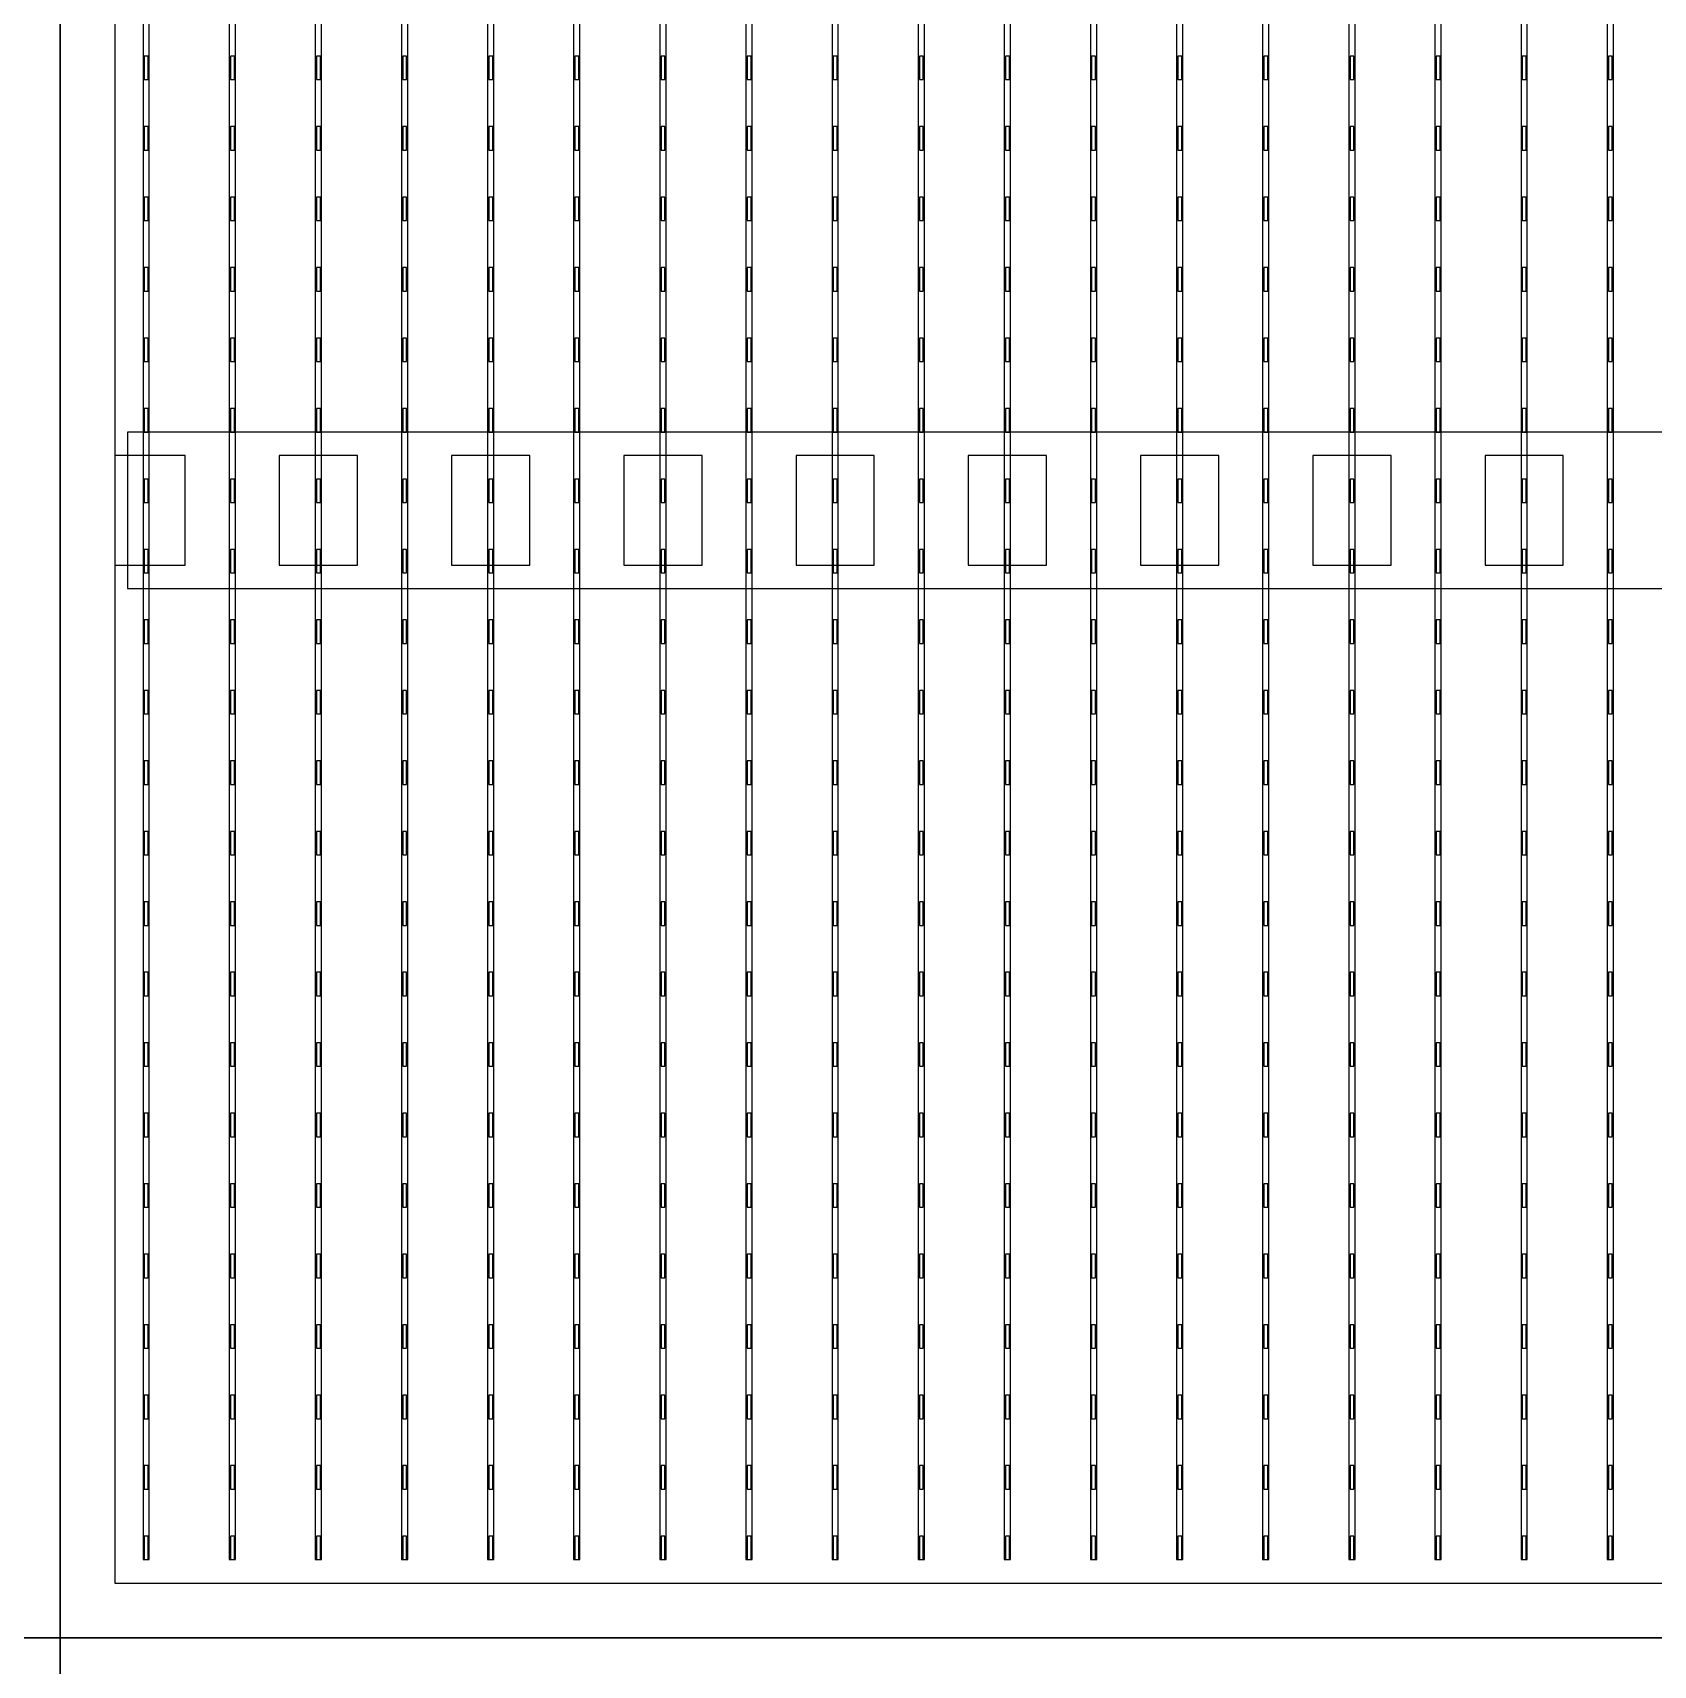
# Model space of a CAD drawing. Header units: millimetres. Extents: x -18 to 142, y -7 to 153.
# Drawn here: x 61.99 to 72.34, y 103.83 to 114.25 of the extents above; entities that cross this region are included whole.
import ezdxf

# ---------------------------------------------------------------- set-up
doc = ezdxf.new("R2010")
doc.units = ezdxf.units.MM
for name, color, linetype in [('BUSBARS', 3, 'Continuous'), ('CELLS', 5, 'Continuous'), ('CONTACT_PADS', 2, 'Continuous'), ('DICING', 4, 'Continuous'), ('FINGERS', 1, 'Continuous'), ('INSULATION', 2, 'Continuous')]:
    doc.layers.add(name, color=color, linetype=linetype)

msp = doc.modelspace()

# ---------------------------------------------------------------- linework, layer by layer
at = {"layer": 'BUSBARS'}
msp.add_lwpolyline([(82.64, 110.7), (82.64, 111.7), (62.6, 111.7), (62.6, 110.7), (82.64, 110.7)], close=True, dxfattribs=at)
at = {"layer": 'CELLS'}
for points in [[(62.17, 104), (62.17, 124.9), (41.27, 124.9), (41.27, 104), (62.17, 104)], [(83.07, 104), (83.07, 124.9), (62.17, 124.9), (62.17, 104), (83.07, 104)], [(62.17, 83.1), (62.17, 104), (41.27, 104), (41.27, 83.1), (62.17, 83.1)], [(83.07, 83.1), (83.07, 104), (62.17, 104), (62.17, 83.1), (83.07, 83.1)]]:
    msp.add_lwpolyline(points, close=True, dxfattribs=at)
at = {"layer": 'CONTACT_PADS'}
for points in [[(62.733, 113.95), (62.733, 114.1), (62.708, 114.1), (62.708, 113.95), (62.733, 113.95)], [(63.283, 113.95), (63.283, 114.1), (63.258, 114.1), (63.258, 113.95), (63.283, 113.95)], [(63.833, 113.95), (63.833, 114.1), (63.808, 114.1), (63.808, 113.95), (63.833, 113.95)], [(64.383, 113.95), (64.383, 114.1), (64.358, 114.1), (64.358, 113.95), (64.383, 113.95)], [(64.933, 113.95), (64.933, 114.1), (64.908, 114.1), (64.908, 113.95), (64.933, 113.95)], [(65.483, 113.95), (65.483, 114.1), (65.458, 114.1), (65.458, 113.95), (65.483, 113.95)], [(66.033, 113.95), (66.033, 114.1), (66.008, 114.1), (66.008, 113.95), (66.033, 113.95)], [(66.583, 113.95), (66.583, 114.1), (66.558, 114.1), (66.558, 113.95), (66.583, 113.95)], [(67.133, 113.95), (67.133, 114.1), (67.108, 114.1), (67.108, 113.95), (67.133, 113.95)], [(67.683, 113.95), (67.683, 114.1), (67.658, 114.1), (67.658, 113.95), (67.683, 113.95)], [(68.233, 113.95), (68.233, 114.1), (68.208, 114.1), (68.208, 113.95), (68.233, 113.95)], [(68.783, 113.95), (68.783, 114.1), (68.758, 114.1), (68.758, 113.95), (68.783, 113.95)], [(69.333, 113.95), (69.333, 114.1), (69.308, 114.1), (69.308, 113.95), (69.333, 113.95)], [(69.883, 113.95), (69.883, 114.1), (69.858, 114.1), (69.858, 113.95), (69.883, 113.95)], [(70.433, 113.95), (70.433, 114.1), (70.408, 114.1), (70.408, 113.95), (70.433, 113.95)], [(70.983, 113.95), (70.983, 114.1), (70.958, 114.1), (70.958, 113.95), (70.983, 113.95)], [(71.533, 113.95), (71.533, 114.1), (71.508, 114.1), (71.508, 113.95), (71.533, 113.95)], [(72.083, 113.95), (72.083, 114.1), (72.058, 114.1), (72.058, 113.95), (72.083, 113.95)], [(62.733, 113.5), (62.733, 113.65), (62.708, 113.65), (62.708, 113.5), (62.733, 113.5)], [(63.283, 113.5), (63.283, 113.65), (63.258, 113.65), (63.258, 113.5), (63.283, 113.5)], [(63.833, 113.5), (63.833, 113.65), (63.808, 113.65), (63.808, 113.5), (63.833, 113.5)], [(64.383, 113.5), (64.383, 113.65), (64.358, 113.65), (64.358, 113.5), (64.383, 113.5)], [(64.933, 113.5), (64.933, 113.65), (64.908, 113.65), (64.908, 113.5), (64.933, 113.5)], [(65.483, 113.5), (65.483, 113.65), (65.458, 113.65), (65.458, 113.5), (65.483, 113.5)], [(66.033, 113.5), (66.033, 113.65), (66.008, 113.65), (66.008, 113.5), (66.033, 113.5)], [(66.583, 113.5), (66.583, 113.65), (66.558, 113.65), (66.558, 113.5), (66.583, 113.5)], [(67.133, 113.5), (67.133, 113.65), (67.108, 113.65), (67.108, 113.5), (67.133, 113.5)], [(67.683, 113.5), (67.683, 113.65), (67.658, 113.65), (67.658, 113.5), (67.683, 113.5)], [(68.233, 113.5), (68.233, 113.65), (68.208, 113.65), (68.208, 113.5), (68.233, 113.5)], [(68.783, 113.5), (68.783, 113.65), (68.758, 113.65), (68.758, 113.5), (68.783, 113.5)], [(69.333, 113.5), (69.333, 113.65), (69.308, 113.65), (69.308, 113.5), (69.333, 113.5)], [(69.883, 113.5), (69.883, 113.65), (69.858, 113.65), (69.858, 113.5), (69.883, 113.5)], [(70.433, 113.5), (70.433, 113.65), (70.408, 113.65), (70.408, 113.5), (70.433, 113.5)], [(70.983, 113.5), (70.983, 113.65), (70.958, 113.65), (70.958, 113.5), (70.983, 113.5)], [(71.533, 113.5), (71.533, 113.65), (71.508, 113.65), (71.508, 113.5), (71.533, 113.5)], [(72.083, 113.5), (72.083, 113.65), (72.058, 113.65), (72.058, 113.5), (72.083, 113.5)], [(62.733, 113.05), (62.733, 113.2), (62.708, 113.2), (62.708, 113.05), (62.733, 113.05)], [(63.283, 113.05), (63.283, 113.2), (63.258, 113.2), (63.258, 113.05), (63.283, 113.05)], [(63.833, 113.05), (63.833, 113.2), (63.808, 113.2), (63.808, 113.05), (63.833, 113.05)], [(64.383, 113.05), (64.383, 113.2), (64.358, 113.2), (64.358, 113.05), (64.383, 113.05)], [(64.933, 113.05), (64.933, 113.2), (64.908, 113.2), (64.908, 113.05), (64.933, 113.05)], [(65.483, 113.05), (65.483, 113.2), (65.458, 113.2), (65.458, 113.05), (65.483, 113.05)], [(66.033, 113.05), (66.033, 113.2), (66.008, 113.2), (66.008, 113.05), (66.033, 113.05)], [(66.583, 113.05), (66.583, 113.2), (66.558, 113.2), (66.558, 113.05), (66.583, 113.05)], [(67.133, 113.05), (67.133, 113.2), (67.108, 113.2), (67.108, 113.05), (67.133, 113.05)], [(67.683, 113.05), (67.683, 113.2), (67.658, 113.2), (67.658, 113.05), (67.683, 113.05)], [(68.233, 113.05), (68.233, 113.2), (68.208, 113.2), (68.208, 113.05), (68.233, 113.05)], [(68.783, 113.05), (68.783, 113.2), (68.758, 113.2), (68.758, 113.05), (68.783, 113.05)], [(69.333, 113.05), (69.333, 113.2), (69.308, 113.2), (69.308, 113.05), (69.333, 113.05)], [(69.883, 113.05), (69.883, 113.2), (69.858, 113.2), (69.858, 113.05), (69.883, 113.05)], [(70.433, 113.05), (70.433, 113.2), (70.408, 113.2), (70.408, 113.05), (70.433, 113.05)], [(70.983, 113.05), (70.983, 113.2), (70.958, 113.2), (70.958, 113.05), (70.983, 113.05)], [(71.533, 113.05), (71.533, 113.2), (71.508, 113.2), (71.508, 113.05), (71.533, 113.05)], [(72.083, 113.05), (72.083, 113.2), (72.058, 113.2), (72.058, 113.05), (72.083, 113.05)], [(62.733, 112.6), (62.733, 112.75), (62.708, 112.75), (62.708, 112.6), (62.733, 112.6)], [(63.283, 112.6), (63.283, 112.75), (63.258, 112.75), (63.258, 112.6), (63.283, 112.6)], [(63.833, 112.6), (63.833, 112.75), (63.808, 112.75), (63.808, 112.6), (63.833, 112.6)], [(64.383, 112.6), (64.383, 112.75), (64.358, 112.75), (64.358, 112.6), (64.383, 112.6)], [(64.933, 112.6), (64.933, 112.75), (64.908, 112.75), (64.908, 112.6), (64.933, 112.6)], [(65.483, 112.6), (65.483, 112.75), (65.458, 112.75), (65.458, 112.6), (65.483, 112.6)], [(66.033, 112.6), (66.033, 112.75), (66.008, 112.75), (66.008, 112.6), (66.033, 112.6)], [(66.583, 112.6), (66.583, 112.75), (66.558, 112.75), (66.558, 112.6), (66.583, 112.6)], [(67.133, 112.6), (67.133, 112.75), (67.108, 112.75), (67.108, 112.6), (67.133, 112.6)], [(67.683, 112.6), (67.683, 112.75), (67.658, 112.75), (67.658, 112.6), (67.683, 112.6)], [(68.233, 112.6), (68.233, 112.75), (68.208, 112.75), (68.208, 112.6), (68.233, 112.6)], [(68.783, 112.6), (68.783, 112.75), (68.758, 112.75), (68.758, 112.6), (68.783, 112.6)], [(69.333, 112.6), (69.333, 112.75), (69.308, 112.75), (69.308, 112.6), (69.333, 112.6)], [(69.883, 112.6), (69.883, 112.75), (69.858, 112.75), (69.858, 112.6), (69.883, 112.6)], [(70.433, 112.6), (70.433, 112.75), (70.408, 112.75), (70.408, 112.6), (70.433, 112.6)], [(70.983, 112.6), (70.983, 112.75), (70.958, 112.75), (70.958, 112.6), (70.983, 112.6)], [(71.533, 112.6), (71.533, 112.75), (71.508, 112.75), (71.508, 112.6), (71.533, 112.6)], [(72.083, 112.6), (72.083, 112.75), (72.058, 112.75), (72.058, 112.6), (72.083, 112.6)], [(62.733, 112.15), (62.733, 112.3), (62.708, 112.3), (62.708, 112.15), (62.733, 112.15)], [(63.283, 112.15), (63.283, 112.3), (63.258, 112.3), (63.258, 112.15), (63.283, 112.15)], [(63.833, 112.15), (63.833, 112.3), (63.808, 112.3), (63.808, 112.15), (63.833, 112.15)], [(64.383, 112.15), (64.383, 112.3), (64.358, 112.3), (64.358, 112.15), (64.383, 112.15)], [(64.933, 112.15), (64.933, 112.3), (64.908, 112.3), (64.908, 112.15), (64.933, 112.15)], [(65.483, 112.15), (65.483, 112.3), (65.458, 112.3), (65.458, 112.15), (65.483, 112.15)], [(66.033, 112.15), (66.033, 112.3), (66.008, 112.3), (66.008, 112.15), (66.033, 112.15)], [(66.583, 112.15), (66.583, 112.3), (66.558, 112.3), (66.558, 112.15), (66.583, 112.15)], [(67.133, 112.15), (67.133, 112.3), (67.108, 112.3), (67.108, 112.15), (67.133, 112.15)], [(67.683, 112.15), (67.683, 112.3), (67.658, 112.3), (67.658, 112.15), (67.683, 112.15)], [(68.233, 112.15), (68.233, 112.3), (68.208, 112.3), (68.208, 112.15), (68.233, 112.15)], [(68.783, 112.15), (68.783, 112.3), (68.758, 112.3), (68.758, 112.15), (68.783, 112.15)], [(69.333, 112.15), (69.333, 112.3), (69.308, 112.3), (69.308, 112.15), (69.333, 112.15)], [(69.883, 112.15), (69.883, 112.3), (69.858, 112.3), (69.858, 112.15), (69.883, 112.15)], [(70.433, 112.15), (70.433, 112.3), (70.408, 112.3), (70.408, 112.15), (70.433, 112.15)], [(70.983, 112.15), (70.983, 112.3), (70.958, 112.3), (70.958, 112.15), (70.983, 112.15)], [(71.533, 112.15), (71.533, 112.3), (71.508, 112.3), (71.508, 112.15), (71.533, 112.15)], [(72.083, 112.15), (72.083, 112.3), (72.058, 112.3), (72.058, 112.15), (72.083, 112.15)], [(62.733, 111.7), (62.733, 111.85), (62.708, 111.85), (62.708, 111.7), (62.733, 111.7)], [(63.283, 111.7), (63.283, 111.85), (63.258, 111.85), (63.258, 111.7), (63.283, 111.7)], [(63.833, 111.7), (63.833, 111.85), (63.808, 111.85), (63.808, 111.7), (63.833, 111.7)], [(64.383, 111.7), (64.383, 111.85), (64.358, 111.85), (64.358, 111.7), (64.383, 111.7)], [(64.933, 111.7), (64.933, 111.85), (64.908, 111.85), (64.908, 111.7), (64.933, 111.7)], [(65.483, 111.7), (65.483, 111.85), (65.458, 111.85), (65.458, 111.7), (65.483, 111.7)], [(66.033, 111.7), (66.033, 111.85), (66.008, 111.85), (66.008, 111.7), (66.033, 111.7)], [(66.583, 111.7), (66.583, 111.85), (66.558, 111.85), (66.558, 111.7), (66.583, 111.7)], [(67.133, 111.7), (67.133, 111.85), (67.108, 111.85), (67.108, 111.7), (67.133, 111.7)], [(67.683, 111.7), (67.683, 111.85), (67.658, 111.85), (67.658, 111.7), (67.683, 111.7)], [(68.233, 111.7), (68.233, 111.85), (68.208, 111.85), (68.208, 111.7), (68.233, 111.7)], [(68.783, 111.7), (68.783, 111.85), (68.758, 111.85), (68.758, 111.7), (68.783, 111.7)], [(69.333, 111.7), (69.333, 111.85), (69.308, 111.85), (69.308, 111.7), (69.333, 111.7)], [(69.883, 111.7), (69.883, 111.85), (69.858, 111.85), (69.858, 111.7), (69.883, 111.7)], [(70.433, 111.7), (70.433, 111.85), (70.408, 111.85), (70.408, 111.7), (70.433, 111.7)], [(70.983, 111.7), (70.983, 111.85), (70.958, 111.85), (70.958, 111.7), (70.983, 111.7)], [(71.533, 111.7), (71.533, 111.85), (71.508, 111.85), (71.508, 111.7), (71.533, 111.7)], [(72.083, 111.7), (72.083, 111.85), (72.058, 111.85), (72.058, 111.7), (72.083, 111.7)], [(62.733, 111.25), (62.733, 111.4), (62.708, 111.4), (62.708, 111.25), (62.733, 111.25)], [(63.283, 111.25), (63.283, 111.4), (63.258, 111.4), (63.258, 111.25), (63.283, 111.25)], [(63.833, 111.25), (63.833, 111.4), (63.808, 111.4), (63.808, 111.25), (63.833, 111.25)], [(64.383, 111.25), (64.383, 111.4), (64.358, 111.4), (64.358, 111.25), (64.383, 111.25)], [(64.933, 111.25), (64.933, 111.4), (64.908, 111.4), (64.908, 111.25), (64.933, 111.25)], [(65.483, 111.25), (65.483, 111.4), (65.458, 111.4), (65.458, 111.25), (65.483, 111.25)], [(66.033, 111.25), (66.033, 111.4), (66.008, 111.4), (66.008, 111.25), (66.033, 111.25)], [(66.583, 111.25), (66.583, 111.4), (66.558, 111.4), (66.558, 111.25), (66.583, 111.25)], [(67.133, 111.25), (67.133, 111.4), (67.108, 111.4), (67.108, 111.25), (67.133, 111.25)], [(67.683, 111.25), (67.683, 111.4), (67.658, 111.4), (67.658, 111.25), (67.683, 111.25)], [(68.233, 111.25), (68.233, 111.4), (68.208, 111.4), (68.208, 111.25), (68.233, 111.25)], [(68.783, 111.25), (68.783, 111.4), (68.758, 111.4), (68.758, 111.25), (68.783, 111.25)], [(69.333, 111.25), (69.333, 111.4), (69.308, 111.4), (69.308, 111.25), (69.333, 111.25)], [(69.883, 111.25), (69.883, 111.4), (69.858, 111.4), (69.858, 111.25), (69.883, 111.25)], [(70.433, 111.25), (70.433, 111.4), (70.408, 111.4), (70.408, 111.25), (70.433, 111.25)], [(70.983, 111.25), (70.983, 111.4), (70.958, 111.4), (70.958, 111.25), (70.983, 111.25)], [(71.533, 111.25), (71.533, 111.4), (71.508, 111.4), (71.508, 111.25), (71.533, 111.25)], [(72.083, 111.25), (72.083, 111.4), (72.058, 111.4), (72.058, 111.25), (72.083, 111.25)], [(62.733, 110.8), (62.733, 110.95), (62.708, 110.95), (62.708, 110.8), (62.733, 110.8)], [(63.283, 110.8), (63.283, 110.95), (63.258, 110.95), (63.258, 110.8), (63.283, 110.8)], [(63.833, 110.8), (63.833, 110.95), (63.808, 110.95), (63.808, 110.8), (63.833, 110.8)], [(64.383, 110.8), (64.383, 110.95), (64.358, 110.95), (64.358, 110.8), (64.383, 110.8)], [(64.933, 110.8), (64.933, 110.95), (64.908, 110.95), (64.908, 110.8), (64.933, 110.8)], [(65.483, 110.8), (65.483, 110.95), (65.458, 110.95), (65.458, 110.8), (65.483, 110.8)], [(66.033, 110.8), (66.033, 110.95), (66.008, 110.95), (66.008, 110.8), (66.033, 110.8)], [(66.583, 110.8), (66.583, 110.95), (66.558, 110.95), (66.558, 110.8), (66.583, 110.8)], [(67.133, 110.8), (67.133, 110.95), (67.108, 110.95), (67.108, 110.8), (67.133, 110.8)], [(67.683, 110.8), (67.683, 110.95), (67.658, 110.95), (67.658, 110.8), (67.683, 110.8)], [(68.233, 110.8), (68.233, 110.95), (68.208, 110.95), (68.208, 110.8), (68.233, 110.8)], [(68.783, 110.8), (68.783, 110.95), (68.758, 110.95), (68.758, 110.8), (68.783, 110.8)], [(69.333, 110.8), (69.333, 110.95), (69.308, 110.95), (69.308, 110.8), (69.333, 110.8)], [(69.883, 110.8), (69.883, 110.95), (69.858, 110.95), (69.858, 110.8), (69.883, 110.8)], [(70.433, 110.8), (70.433, 110.95), (70.408, 110.95), (70.408, 110.8), (70.433, 110.8)], [(70.983, 110.8), (70.983, 110.95), (70.958, 110.95), (70.958, 110.8), (70.983, 110.8)], [(71.533, 110.8), (71.533, 110.95), (71.508, 110.95), (71.508, 110.8), (71.533, 110.8)], [(72.083, 110.8), (72.083, 110.95), (72.058, 110.95), (72.058, 110.8), (72.083, 110.8)], [(62.733, 110.35), (62.733, 110.5), (62.708, 110.5), (62.708, 110.35), (62.733, 110.35)], [(63.283, 110.35), (63.283, 110.5), (63.258, 110.5), (63.258, 110.35), (63.283, 110.35)], [(63.833, 110.35), (63.833, 110.5), (63.808, 110.5), (63.808, 110.35), (63.833, 110.35)], [(64.383, 110.35), (64.383, 110.5), (64.358, 110.5), (64.358, 110.35), (64.383, 110.35)], [(64.933, 110.35), (64.933, 110.5), (64.908, 110.5), (64.908, 110.35), (64.933, 110.35)], [(65.483, 110.35), (65.483, 110.5), (65.458, 110.5), (65.458, 110.35), (65.483, 110.35)], [(66.033, 110.35), (66.033, 110.5), (66.008, 110.5), (66.008, 110.35), (66.033, 110.35)], [(66.583, 110.35), (66.583, 110.5), (66.558, 110.5), (66.558, 110.35), (66.583, 110.35)], [(67.133, 110.35), (67.133, 110.5), (67.108, 110.5), (67.108, 110.35), (67.133, 110.35)], [(67.683, 110.35), (67.683, 110.5), (67.658, 110.5), (67.658, 110.35), (67.683, 110.35)], [(68.233, 110.35), (68.233, 110.5), (68.208, 110.5), (68.208, 110.35), (68.233, 110.35)], [(68.783, 110.35), (68.783, 110.5), (68.758, 110.5), (68.758, 110.35), (68.783, 110.35)], [(69.333, 110.35), (69.333, 110.5), (69.308, 110.5), (69.308, 110.35), (69.333, 110.35)], [(69.883, 110.35), (69.883, 110.5), (69.858, 110.5), (69.858, 110.35), (69.883, 110.35)], [(70.433, 110.35), (70.433, 110.5), (70.408, 110.5), (70.408, 110.35), (70.433, 110.35)], [(70.983, 110.35), (70.983, 110.5), (70.958, 110.5), (70.958, 110.35), (70.983, 110.35)], [(71.533, 110.35), (71.533, 110.5), (71.508, 110.5), (71.508, 110.35), (71.533, 110.35)], [(72.083, 110.35), (72.083, 110.5), (72.058, 110.5), (72.058, 110.35), (72.083, 110.35)], [(62.733, 109.9), (62.733, 110.05), (62.708, 110.05), (62.708, 109.9), (62.733, 109.9)], [(63.283, 109.9), (63.283, 110.05), (63.258, 110.05), (63.258, 109.9), (63.283, 109.9)], [(63.833, 109.9), (63.833, 110.05), (63.808, 110.05), (63.808, 109.9), (63.833, 109.9)], [(64.383, 109.9), (64.383, 110.05), (64.358, 110.05), (64.358, 109.9), (64.383, 109.9)], [(64.933, 109.9), (64.933, 110.05), (64.908, 110.05), (64.908, 109.9), (64.933, 109.9)], [(65.483, 109.9), (65.483, 110.05), (65.458, 110.05), (65.458, 109.9), (65.483, 109.9)], [(66.033, 109.9), (66.033, 110.05), (66.008, 110.05), (66.008, 109.9), (66.033, 109.9)], [(66.583, 109.9), (66.583, 110.05), (66.558, 110.05), (66.558, 109.9), (66.583, 109.9)], [(67.133, 109.9), (67.133, 110.05), (67.108, 110.05), (67.108, 109.9), (67.133, 109.9)], [(67.683, 109.9), (67.683, 110.05), (67.658, 110.05), (67.658, 109.9), (67.683, 109.9)], [(68.233, 109.9), (68.233, 110.05), (68.208, 110.05), (68.208, 109.9), (68.233, 109.9)], [(68.783, 109.9), (68.783, 110.05), (68.758, 110.05), (68.758, 109.9), (68.783, 109.9)], [(69.333, 109.9), (69.333, 110.05), (69.308, 110.05), (69.308, 109.9), (69.333, 109.9)], [(69.883, 109.9), (69.883, 110.05), (69.858, 110.05), (69.858, 109.9), (69.883, 109.9)], [(70.433, 109.9), (70.433, 110.05), (70.408, 110.05), (70.408, 109.9), (70.433, 109.9)], [(70.983, 109.9), (70.983, 110.05), (70.958, 110.05), (70.958, 109.9), (70.983, 109.9)], [(71.533, 109.9), (71.533, 110.05), (71.508, 110.05), (71.508, 109.9), (71.533, 109.9)], [(72.083, 109.9), (72.083, 110.05), (72.058, 110.05), (72.058, 109.9), (72.083, 109.9)], [(62.733, 109.45), (62.733, 109.6), (62.708, 109.6), (62.708, 109.45), (62.733, 109.45)], [(63.283, 109.45), (63.283, 109.6), (63.258, 109.6), (63.258, 109.45), (63.283, 109.45)], [(63.833, 109.45), (63.833, 109.6), (63.808, 109.6), (63.808, 109.45), (63.833, 109.45)], [(64.383, 109.45), (64.383, 109.6), (64.358, 109.6), (64.358, 109.45), (64.383, 109.45)], [(64.933, 109.45), (64.933, 109.6), (64.908, 109.6), (64.908, 109.45), (64.933, 109.45)], [(65.483, 109.45), (65.483, 109.6), (65.458, 109.6), (65.458, 109.45), (65.483, 109.45)], [(66.033, 109.45), (66.033, 109.6), (66.008, 109.6), (66.008, 109.45), (66.033, 109.45)], [(66.583, 109.45), (66.583, 109.6), (66.558, 109.6), (66.558, 109.45), (66.583, 109.45)], [(67.133, 109.45), (67.133, 109.6), (67.108, 109.6), (67.108, 109.45), (67.133, 109.45)], [(67.683, 109.45), (67.683, 109.6), (67.658, 109.6), (67.658, 109.45), (67.683, 109.45)], [(68.233, 109.45), (68.233, 109.6), (68.208, 109.6), (68.208, 109.45), (68.233, 109.45)], [(68.783, 109.45), (68.783, 109.6), (68.758, 109.6), (68.758, 109.45), (68.783, 109.45)], [(69.333, 109.45), (69.333, 109.6), (69.308, 109.6), (69.308, 109.45), (69.333, 109.45)], [(69.883, 109.45), (69.883, 109.6), (69.858, 109.6), (69.858, 109.45), (69.883, 109.45)], [(70.433, 109.45), (70.433, 109.6), (70.408, 109.6), (70.408, 109.45), (70.433, 109.45)], [(70.983, 109.45), (70.983, 109.6), (70.958, 109.6), (70.958, 109.45), (70.983, 109.45)], [(71.533, 109.45), (71.533, 109.6), (71.508, 109.6), (71.508, 109.45), (71.533, 109.45)], [(72.083, 109.45), (72.083, 109.6), (72.058, 109.6), (72.058, 109.45), (72.083, 109.45)], [(62.733, 109), (62.733, 109.15), (62.708, 109.15), (62.708, 109), (62.733, 109)], [(63.283, 109), (63.283, 109.15), (63.258, 109.15), (63.258, 109), (63.283, 109)], [(63.833, 109), (63.833, 109.15), (63.808, 109.15), (63.808, 109), (63.833, 109)], [(64.383, 109), (64.383, 109.15), (64.358, 109.15), (64.358, 109), (64.383, 109)], [(64.933, 109), (64.933, 109.15), (64.908, 109.15), (64.908, 109), (64.933, 109)], [(65.483, 109), (65.483, 109.15), (65.458, 109.15), (65.458, 109), (65.483, 109)], [(66.033, 109), (66.033, 109.15), (66.008, 109.15), (66.008, 109), (66.033, 109)], [(66.583, 109), (66.583, 109.15), (66.558, 109.15), (66.558, 109), (66.583, 109)], [(67.133, 109), (67.133, 109.15), (67.108, 109.15), (67.108, 109), (67.133, 109)], [(67.683, 109), (67.683, 109.15), (67.658, 109.15), (67.658, 109), (67.683, 109)], [(68.233, 109), (68.233, 109.15), (68.208, 109.15), (68.208, 109), (68.233, 109)], [(68.783, 109), (68.783, 109.15), (68.758, 109.15), (68.758, 109), (68.783, 109)], [(69.333, 109), (69.333, 109.15), (69.308, 109.15), (69.308, 109), (69.333, 109)], [(69.883, 109), (69.883, 109.15), (69.858, 109.15), (69.858, 109), (69.883, 109)], [(70.433, 109), (70.433, 109.15), (70.408, 109.15), (70.408, 109), (70.433, 109)], [(70.983, 109), (70.983, 109.15), (70.958, 109.15), (70.958, 109), (70.983, 109)], [(71.533, 109), (71.533, 109.15), (71.508, 109.15), (71.508, 109), (71.533, 109)], [(72.083, 109), (72.083, 109.15), (72.058, 109.15), (72.058, 109), (72.083, 109)], [(62.733, 108.55), (62.733, 108.7), (62.708, 108.7), (62.708, 108.55), (62.733, 108.55)], [(63.283, 108.55), (63.283, 108.7), (63.258, 108.7), (63.258, 108.55), (63.283, 108.55)], [(63.833, 108.55), (63.833, 108.7), (63.808, 108.7), (63.808, 108.55), (63.833, 108.55)], [(64.383, 108.55), (64.383, 108.7), (64.358, 108.7), (64.358, 108.55), (64.383, 108.55)], [(64.933, 108.55), (64.933, 108.7), (64.908, 108.7), (64.908, 108.55), (64.933, 108.55)], [(65.483, 108.55), (65.483, 108.7), (65.458, 108.7), (65.458, 108.55), (65.483, 108.55)], [(66.033, 108.55), (66.033, 108.7), (66.008, 108.7), (66.008, 108.55), (66.033, 108.55)], [(66.583, 108.55), (66.583, 108.7), (66.558, 108.7), (66.558, 108.55), (66.583, 108.55)], [(67.133, 108.55), (67.133, 108.7), (67.108, 108.7), (67.108, 108.55), (67.133, 108.55)], [(67.683, 108.55), (67.683, 108.7), (67.658, 108.7), (67.658, 108.55), (67.683, 108.55)], [(68.233, 108.55), (68.233, 108.7), (68.208, 108.7), (68.208, 108.55), (68.233, 108.55)], [(68.783, 108.55), (68.783, 108.7), (68.758, 108.7), (68.758, 108.55), (68.783, 108.55)], [(69.333, 108.55), (69.333, 108.7), (69.308, 108.7), (69.308, 108.55), (69.333, 108.55)], [(69.883, 108.55), (69.883, 108.7), (69.858, 108.7), (69.858, 108.55), (69.883, 108.55)], [(70.433, 108.55), (70.433, 108.7), (70.408, 108.7), (70.408, 108.55), (70.433, 108.55)], [(70.983, 108.55), (70.983, 108.7), (70.958, 108.7), (70.958, 108.55), (70.983, 108.55)], [(71.533, 108.55), (71.533, 108.7), (71.508, 108.7), (71.508, 108.55), (71.533, 108.55)], [(72.083, 108.55), (72.083, 108.7), (72.058, 108.7), (72.058, 108.55), (72.083, 108.55)], [(62.733, 108.1), (62.733, 108.25), (62.708, 108.25), (62.708, 108.1), (62.733, 108.1)], [(63.283, 108.1), (63.283, 108.25), (63.258, 108.25), (63.258, 108.1), (63.283, 108.1)], [(63.833, 108.1), (63.833, 108.25), (63.808, 108.25), (63.808, 108.1), (63.833, 108.1)], [(64.383, 108.1), (64.383, 108.25), (64.358, 108.25), (64.358, 108.1), (64.383, 108.1)], [(64.933, 108.1), (64.933, 108.25), (64.908, 108.25), (64.908, 108.1), (64.933, 108.1)], [(65.483, 108.1), (65.483, 108.25), (65.458, 108.25), (65.458, 108.1), (65.483, 108.1)], [(66.033, 108.1), (66.033, 108.25), (66.008, 108.25), (66.008, 108.1), (66.033, 108.1)], [(66.583, 108.1), (66.583, 108.25), (66.558, 108.25), (66.558, 108.1), (66.583, 108.1)], [(67.133, 108.1), (67.133, 108.25), (67.108, 108.25), (67.108, 108.1), (67.133, 108.1)], [(67.683, 108.1), (67.683, 108.25), (67.658, 108.25), (67.658, 108.1), (67.683, 108.1)], [(68.233, 108.1), (68.233, 108.25), (68.208, 108.25), (68.208, 108.1), (68.233, 108.1)], [(68.783, 108.1), (68.783, 108.25), (68.758, 108.25), (68.758, 108.1), (68.783, 108.1)], [(69.333, 108.1), (69.333, 108.25), (69.308, 108.25), (69.308, 108.1), (69.333, 108.1)], [(69.883, 108.1), (69.883, 108.25), (69.858, 108.25), (69.858, 108.1), (69.883, 108.1)], [(70.433, 108.1), (70.433, 108.25), (70.408, 108.25), (70.408, 108.1), (70.433, 108.1)], [(70.983, 108.1), (70.983, 108.25), (70.958, 108.25), (70.958, 108.1), (70.983, 108.1)], [(71.533, 108.1), (71.533, 108.25), (71.508, 108.25), (71.508, 108.1), (71.533, 108.1)], [(72.083, 108.1), (72.083, 108.25), (72.058, 108.25), (72.058, 108.1), (72.083, 108.1)], [(62.733, 107.65), (62.733, 107.8), (62.708, 107.8), (62.708, 107.65), (62.733, 107.65)], [(63.283, 107.65), (63.283, 107.8), (63.258, 107.8), (63.258, 107.65), (63.283, 107.65)], [(63.833, 107.65), (63.833, 107.8), (63.808, 107.8), (63.808, 107.65), (63.833, 107.65)], [(64.383, 107.65), (64.383, 107.8), (64.358, 107.8), (64.358, 107.65), (64.383, 107.65)], [(64.933, 107.65), (64.933, 107.8), (64.908, 107.8), (64.908, 107.65), (64.933, 107.65)], [(65.483, 107.65), (65.483, 107.8), (65.458, 107.8), (65.458, 107.65), (65.483, 107.65)], [(66.033, 107.65), (66.033, 107.8), (66.008, 107.8), (66.008, 107.65), (66.033, 107.65)], [(66.583, 107.65), (66.583, 107.8), (66.558, 107.8), (66.558, 107.65), (66.583, 107.65)], [(67.133, 107.65), (67.133, 107.8), (67.108, 107.8), (67.108, 107.65), (67.133, 107.65)], [(67.683, 107.65), (67.683, 107.8), (67.658, 107.8), (67.658, 107.65), (67.683, 107.65)], [(68.233, 107.65), (68.233, 107.8), (68.208, 107.8), (68.208, 107.65), (68.233, 107.65)], [(68.783, 107.65), (68.783, 107.8), (68.758, 107.8), (68.758, 107.65), (68.783, 107.65)], [(69.333, 107.65), (69.333, 107.8), (69.308, 107.8), (69.308, 107.65), (69.333, 107.65)], [(69.883, 107.65), (69.883, 107.8), (69.858, 107.8), (69.858, 107.65), (69.883, 107.65)], [(70.433, 107.65), (70.433, 107.8), (70.408, 107.8), (70.408, 107.65), (70.433, 107.65)], [(70.983, 107.65), (70.983, 107.8), (70.958, 107.8), (70.958, 107.65), (70.983, 107.65)], [(71.533, 107.65), (71.533, 107.8), (71.508, 107.8), (71.508, 107.65), (71.533, 107.65)], [(72.083, 107.65), (72.083, 107.8), (72.058, 107.8), (72.058, 107.65), (72.083, 107.65)], [(62.733, 107.2), (62.733, 107.35), (62.708, 107.35), (62.708, 107.2), (62.733, 107.2)], [(63.283, 107.2), (63.283, 107.35), (63.258, 107.35), (63.258, 107.2), (63.283, 107.2)], [(63.833, 107.2), (63.833, 107.35), (63.808, 107.35), (63.808, 107.2), (63.833, 107.2)], [(64.383, 107.2), (64.383, 107.35), (64.358, 107.35), (64.358, 107.2), (64.383, 107.2)], [(64.933, 107.2), (64.933, 107.35), (64.908, 107.35), (64.908, 107.2), (64.933, 107.2)], [(65.483, 107.2), (65.483, 107.35), (65.458, 107.35), (65.458, 107.2), (65.483, 107.2)], [(66.033, 107.2), (66.033, 107.35), (66.008, 107.35), (66.008, 107.2), (66.033, 107.2)], [(66.583, 107.2), (66.583, 107.35), (66.558, 107.35), (66.558, 107.2), (66.583, 107.2)], [(67.133, 107.2), (67.133, 107.35), (67.108, 107.35), (67.108, 107.2), (67.133, 107.2)], [(67.683, 107.2), (67.683, 107.35), (67.658, 107.35), (67.658, 107.2), (67.683, 107.2)], [(68.233, 107.2), (68.233, 107.35), (68.208, 107.35), (68.208, 107.2), (68.233, 107.2)], [(68.783, 107.2), (68.783, 107.35), (68.758, 107.35), (68.758, 107.2), (68.783, 107.2)], [(69.333, 107.2), (69.333, 107.35), (69.308, 107.35), (69.308, 107.2), (69.333, 107.2)], [(69.883, 107.2), (69.883, 107.35), (69.858, 107.35), (69.858, 107.2), (69.883, 107.2)], [(70.433, 107.2), (70.433, 107.35), (70.408, 107.35), (70.408, 107.2), (70.433, 107.2)], [(70.983, 107.2), (70.983, 107.35), (70.958, 107.35), (70.958, 107.2), (70.983, 107.2)], [(71.533, 107.2), (71.533, 107.35), (71.508, 107.35), (71.508, 107.2), (71.533, 107.2)], [(72.083, 107.2), (72.083, 107.35), (72.058, 107.35), (72.058, 107.2), (72.083, 107.2)], [(62.733, 106.75), (62.733, 106.9), (62.708, 106.9), (62.708, 106.75), (62.733, 106.75)], [(63.283, 106.75), (63.283, 106.9), (63.258, 106.9), (63.258, 106.75), (63.283, 106.75)], [(63.833, 106.75), (63.833, 106.9), (63.808, 106.9), (63.808, 106.75), (63.833, 106.75)], [(64.383, 106.75), (64.383, 106.9), (64.358, 106.9), (64.358, 106.75), (64.383, 106.75)], [(64.933, 106.75), (64.933, 106.9), (64.908, 106.9), (64.908, 106.75), (64.933, 106.75)], [(65.483, 106.75), (65.483, 106.9), (65.458, 106.9), (65.458, 106.75), (65.483, 106.75)], [(66.033, 106.75), (66.033, 106.9), (66.008, 106.9), (66.008, 106.75), (66.033, 106.75)], [(66.583, 106.75), (66.583, 106.9), (66.558, 106.9), (66.558, 106.75), (66.583, 106.75)], [(67.133, 106.75), (67.133, 106.9), (67.108, 106.9), (67.108, 106.75), (67.133, 106.75)], [(67.683, 106.75), (67.683, 106.9), (67.658, 106.9), (67.658, 106.75), (67.683, 106.75)], [(68.233, 106.75), (68.233, 106.9), (68.208, 106.9), (68.208, 106.75), (68.233, 106.75)], [(68.783, 106.75), (68.783, 106.9), (68.758, 106.9), (68.758, 106.75), (68.783, 106.75)], [(69.333, 106.75), (69.333, 106.9), (69.308, 106.9), (69.308, 106.75), (69.333, 106.75)], [(69.883, 106.75), (69.883, 106.9), (69.858, 106.9), (69.858, 106.75), (69.883, 106.75)], [(70.433, 106.75), (70.433, 106.9), (70.408, 106.9), (70.408, 106.75), (70.433, 106.75)], [(70.983, 106.75), (70.983, 106.9), (70.958, 106.9), (70.958, 106.75), (70.983, 106.75)], [(71.533, 106.75), (71.533, 106.9), (71.508, 106.9), (71.508, 106.75), (71.533, 106.75)], [(72.083, 106.75), (72.083, 106.9), (72.058, 106.9), (72.058, 106.75), (72.083, 106.75)], [(62.733, 106.3), (62.733, 106.45), (62.708, 106.45), (62.708, 106.3), (62.733, 106.3)], [(63.283, 106.3), (63.283, 106.45), (63.258, 106.45), (63.258, 106.3), (63.283, 106.3)], [(63.833, 106.3), (63.833, 106.45), (63.808, 106.45), (63.808, 106.3), (63.833, 106.3)], [(64.383, 106.3), (64.383, 106.45), (64.358, 106.45), (64.358, 106.3), (64.383, 106.3)], [(64.933, 106.3), (64.933, 106.45), (64.908, 106.45), (64.908, 106.3), (64.933, 106.3)], [(65.483, 106.3), (65.483, 106.45), (65.458, 106.45), (65.458, 106.3), (65.483, 106.3)], [(66.033, 106.3), (66.033, 106.45), (66.008, 106.45), (66.008, 106.3), (66.033, 106.3)], [(66.583, 106.3), (66.583, 106.45), (66.558, 106.45), (66.558, 106.3), (66.583, 106.3)], [(67.133, 106.3), (67.133, 106.45), (67.108, 106.45), (67.108, 106.3), (67.133, 106.3)], [(67.683, 106.3), (67.683, 106.45), (67.658, 106.45), (67.658, 106.3), (67.683, 106.3)], [(68.233, 106.3), (68.233, 106.45), (68.208, 106.45), (68.208, 106.3), (68.233, 106.3)], [(68.783, 106.3), (68.783, 106.45), (68.758, 106.45), (68.758, 106.3), (68.783, 106.3)], [(69.333, 106.3), (69.333, 106.45), (69.308, 106.45), (69.308, 106.3), (69.333, 106.3)], [(69.883, 106.3), (69.883, 106.45), (69.858, 106.45), (69.858, 106.3), (69.883, 106.3)], [(70.433, 106.3), (70.433, 106.45), (70.408, 106.45), (70.408, 106.3), (70.433, 106.3)], [(70.983, 106.3), (70.983, 106.45), (70.958, 106.45), (70.958, 106.3), (70.983, 106.3)], [(71.533, 106.3), (71.533, 106.45), (71.508, 106.45), (71.508, 106.3), (71.533, 106.3)], [(72.083, 106.3), (72.083, 106.45), (72.058, 106.45), (72.058, 106.3), (72.083, 106.3)], [(62.733, 105.85), (62.733, 106), (62.708, 106), (62.708, 105.85), (62.733, 105.85)], [(63.283, 105.85), (63.283, 106), (63.258, 106), (63.258, 105.85), (63.283, 105.85)], [(63.833, 105.85), (63.833, 106), (63.808, 106), (63.808, 105.85), (63.833, 105.85)], [(64.383, 105.85), (64.383, 106), (64.358, 106), (64.358, 105.85), (64.383, 105.85)], [(64.933, 105.85), (64.933, 106), (64.908, 106), (64.908, 105.85), (64.933, 105.85)], [(65.483, 105.85), (65.483, 106), (65.458, 106), (65.458, 105.85), (65.483, 105.85)], [(66.033, 105.85), (66.033, 106), (66.008, 106), (66.008, 105.85), (66.033, 105.85)], [(66.583, 105.85), (66.583, 106), (66.558, 106), (66.558, 105.85), (66.583, 105.85)], [(67.133, 105.85), (67.133, 106), (67.108, 106), (67.108, 105.85), (67.133, 105.85)], [(67.683, 105.85), (67.683, 106), (67.658, 106), (67.658, 105.85), (67.683, 105.85)], [(68.233, 105.85), (68.233, 106), (68.208, 106), (68.208, 105.85), (68.233, 105.85)], [(68.783, 105.85), (68.783, 106), (68.758, 106), (68.758, 105.85), (68.783, 105.85)], [(69.333, 105.85), (69.333, 106), (69.308, 106), (69.308, 105.85), (69.333, 105.85)], [(69.883, 105.85), (69.883, 106), (69.858, 106), (69.858, 105.85), (69.883, 105.85)], [(70.433, 105.85), (70.433, 106), (70.408, 106), (70.408, 105.85), (70.433, 105.85)], [(70.983, 105.85), (70.983, 106), (70.958, 106), (70.958, 105.85), (70.983, 105.85)], [(71.533, 105.85), (71.533, 106), (71.508, 106), (71.508, 105.85), (71.533, 105.85)], [(72.083, 105.85), (72.083, 106), (72.058, 106), (72.058, 105.85), (72.083, 105.85)], [(62.733, 105.4), (62.733, 105.55), (62.708, 105.55), (62.708, 105.4), (62.733, 105.4)], [(63.283, 105.4), (63.283, 105.55), (63.258, 105.55), (63.258, 105.4), (63.283, 105.4)], [(63.833, 105.4), (63.833, 105.55), (63.808, 105.55), (63.808, 105.4), (63.833, 105.4)], [(64.383, 105.4), (64.383, 105.55), (64.358, 105.55), (64.358, 105.4), (64.383, 105.4)], [(64.933, 105.4), (64.933, 105.55), (64.908, 105.55), (64.908, 105.4), (64.933, 105.4)], [(65.483, 105.4), (65.483, 105.55), (65.458, 105.55), (65.458, 105.4), (65.483, 105.4)], [(66.033, 105.4), (66.033, 105.55), (66.008, 105.55), (66.008, 105.4), (66.033, 105.4)], [(66.583, 105.4), (66.583, 105.55), (66.558, 105.55), (66.558, 105.4), (66.583, 105.4)], [(67.133, 105.4), (67.133, 105.55), (67.108, 105.55), (67.108, 105.4), (67.133, 105.4)], [(67.683, 105.4), (67.683, 105.55), (67.658, 105.55), (67.658, 105.4), (67.683, 105.4)], [(68.233, 105.4), (68.233, 105.55), (68.208, 105.55), (68.208, 105.4), (68.233, 105.4)], [(68.783, 105.4), (68.783, 105.55), (68.758, 105.55), (68.758, 105.4), (68.783, 105.4)], [(69.333, 105.4), (69.333, 105.55), (69.308, 105.55), (69.308, 105.4), (69.333, 105.4)], [(69.883, 105.4), (69.883, 105.55), (69.858, 105.55), (69.858, 105.4), (69.883, 105.4)], [(70.433, 105.4), (70.433, 105.55), (70.408, 105.55), (70.408, 105.4), (70.433, 105.4)], [(70.983, 105.4), (70.983, 105.55), (70.958, 105.55), (70.958, 105.4), (70.983, 105.4)], [(71.533, 105.4), (71.533, 105.55), (71.508, 105.55), (71.508, 105.4), (71.533, 105.4)], [(72.083, 105.4), (72.083, 105.55), (72.058, 105.55), (72.058, 105.4), (72.083, 105.4)], [(62.733, 104.95), (62.733, 105.1), (62.708, 105.1), (62.708, 104.95), (62.733, 104.95)], [(63.283, 104.95), (63.283, 105.1), (63.258, 105.1), (63.258, 104.95), (63.283, 104.95)], [(63.833, 104.95), (63.833, 105.1), (63.808, 105.1), (63.808, 104.95), (63.833, 104.95)], [(64.383, 104.95), (64.383, 105.1), (64.358, 105.1), (64.358, 104.95), (64.383, 104.95)], [(64.933, 104.95), (64.933, 105.1), (64.908, 105.1), (64.908, 104.95), (64.933, 104.95)], [(65.483, 104.95), (65.483, 105.1), (65.458, 105.1), (65.458, 104.95), (65.483, 104.95)], [(66.033, 104.95), (66.033, 105.1), (66.008, 105.1), (66.008, 104.95), (66.033, 104.95)], [(66.583, 104.95), (66.583, 105.1), (66.558, 105.1), (66.558, 104.95), (66.583, 104.95)], [(67.133, 104.95), (67.133, 105.1), (67.108, 105.1), (67.108, 104.95), (67.133, 104.95)], [(67.683, 104.95), (67.683, 105.1), (67.658, 105.1), (67.658, 104.95), (67.683, 104.95)], [(68.233, 104.95), (68.233, 105.1), (68.208, 105.1), (68.208, 104.95), (68.233, 104.95)], [(68.783, 104.95), (68.783, 105.1), (68.758, 105.1), (68.758, 104.95), (68.783, 104.95)], [(69.333, 104.95), (69.333, 105.1), (69.308, 105.1), (69.308, 104.95), (69.333, 104.95)], [(69.883, 104.95), (69.883, 105.1), (69.858, 105.1), (69.858, 104.95), (69.883, 104.95)], [(70.433, 104.95), (70.433, 105.1), (70.408, 105.1), (70.408, 104.95), (70.433, 104.95)], [(70.983, 104.95), (70.983, 105.1), (70.958, 105.1), (70.958, 104.95), (70.983, 104.95)], [(71.533, 104.95), (71.533, 105.1), (71.508, 105.1), (71.508, 104.95), (71.533, 104.95)], [(72.083, 104.95), (72.083, 105.1), (72.058, 105.1), (72.058, 104.95), (72.083, 104.95)], [(62.733, 104.5), (62.733, 104.65), (62.708, 104.65), (62.708, 104.5), (62.733, 104.5)], [(63.283, 104.5), (63.283, 104.65), (63.258, 104.65), (63.258, 104.5), (63.283, 104.5)], [(63.833, 104.5), (63.833, 104.65), (63.808, 104.65), (63.808, 104.5), (63.833, 104.5)], [(64.383, 104.5), (64.383, 104.65), (64.358, 104.65), (64.358, 104.5), (64.383, 104.5)], [(64.933, 104.5), (64.933, 104.65), (64.908, 104.65), (64.908, 104.5), (64.933, 104.5)], [(65.483, 104.5), (65.483, 104.65), (65.458, 104.65), (65.458, 104.5), (65.483, 104.5)], [(66.033, 104.5), (66.033, 104.65), (66.008, 104.65), (66.008, 104.5), (66.033, 104.5)], [(66.583, 104.5), (66.583, 104.65), (66.558, 104.65), (66.558, 104.5), (66.583, 104.5)], [(67.133, 104.5), (67.133, 104.65), (67.108, 104.65), (67.108, 104.5), (67.133, 104.5)], [(67.683, 104.5), (67.683, 104.65), (67.658, 104.65), (67.658, 104.5), (67.683, 104.5)], [(68.233, 104.5), (68.233, 104.65), (68.208, 104.65), (68.208, 104.5), (68.233, 104.5)], [(68.783, 104.5), (68.783, 104.65), (68.758, 104.65), (68.758, 104.5), (68.783, 104.5)], [(69.333, 104.5), (69.333, 104.65), (69.308, 104.65), (69.308, 104.5), (69.333, 104.5)], [(69.883, 104.5), (69.883, 104.65), (69.858, 104.65), (69.858, 104.5), (69.883, 104.5)], [(70.433, 104.5), (70.433, 104.65), (70.408, 104.65), (70.408, 104.5), (70.433, 104.5)], [(70.983, 104.5), (70.983, 104.65), (70.958, 104.65), (70.958, 104.5), (70.983, 104.5)], [(71.533, 104.5), (71.533, 104.65), (71.508, 104.65), (71.508, 104.5), (71.533, 104.5)], [(72.083, 104.5), (72.083, 104.65), (72.058, 104.65), (72.058, 104.5), (72.083, 104.5)]]:
    msp.add_lwpolyline(points, close=True, dxfattribs=at)
at = {"layer": 'DICING'}
for p, q in [((62.17, -7.35), (62.17, 152.65)), ((62.17, -7.35), (62.17, 152.65)), ((62.17, -7.35), (62.17, 152.65)), ((62.17, -7.35), (62.17, 152.65)), ((62.17, -7.35), (62.17, 152.65)), ((62.17, -7.35), (62.17, 152.65)), ((62.17, -7.35), (62.17, 152.65)), ((62.17, -7.35), (62.17, 152.65)), ((62.17, -7.35), (62.17, 152.65)), ((62.17, -7.35), (62.17, 152.65)), ((62.17, -7.35), (62.17, 152.65)), ((62.17, -7.35), (62.17, 152.65)), ((62.17, -7.35), (62.17, 131.75)), ((62.17, -7.35), (62.17, 131.75)), ((62.17, -7.35), (62.17, 131.75)), ((62.17, -7.35), (62.17, 131.75)), ((62.17, -7.35), (62.17, 131.75)), ((62.17, -7.35), (62.17, 131.75)), ((62.17, -7.35), (62.17, 131.75)), ((62.17, -7.35), (62.17, 131.75)), ((62.17, -7.35), (62.17, 131.75)), ((62.17, -7.35), (62.17, 131.75)), ((62.17, -7.35), (62.17, 131.75)), ((62.17, -7.35), (62.17, 131.75)), ((62.17, -7.35), (62.17, 110.85)), ((62.17, -7.35), (62.17, 110.85)), ((62.17, -7.35), (62.17, 110.85)), ((62.17, -7.35), (62.17, 110.85)), ((62.17, -7.35), (62.17, 110.85)), ((62.17, -7.35), (62.17, 110.85)), ((62.17, -7.35), (62.17, 110.85)), ((62.17, -7.35), (62.17, 110.85)), ((62.17, -7.35), (62.17, 110.85)), ((62.17, -7.35), (62.17, 110.85)), ((62.17, -7.35), (62.17, 110.85)), ((62.17, -7.35), (62.17, 110.85)), ((-17.83, 104), (142.17, 104)), ((-17.83, 104), (142.17, 104)), ((-17.83, 104), (142.17, 104)), ((-17.83, 104), (142.17, 104)), ((-17.83, 104), (142.17, 104)), ((-17.83, 104), (142.17, 104)), ((-17.83, 104), (142.17, 104)), ((-17.83, 104), (142.17, 104)), ((-17.83, 104), (142.17, 104)), ((-17.83, 104), (142.17, 104)), ((-17.83, 104), (142.17, 104)), ((-17.83, 104), (142.17, 104)), ((-17.83, 104), (142.17, 104)), ((-17.83, 104), (142.17, 104)), ((-17.83, 104), (142.17, 104)), ((-17.83, 104), (142.17, 104)), ((-17.83, 104), (142.17, 104)), ((-17.83, 104), (142.17, 104))]:
    msp.add_line(p, q, dxfattribs=at)
at = {"layer": 'FINGERS'}
for points in [[(62.74, 104.5), (62.74, 124.4), (62.7, 124.4), (62.7, 104.5), (62.74, 104.5)], [(63.29, 104.5), (63.29, 124.4), (63.25, 124.4), (63.25, 104.5), (63.29, 104.5)], [(63.84, 104.5), (63.84, 124.4), (63.8, 124.4), (63.8, 104.5), (63.84, 104.5)], [(64.39, 104.5), (64.39, 124.4), (64.35, 124.4), (64.35, 104.5), (64.39, 104.5)], [(64.94, 104.5), (64.94, 124.4), (64.9, 124.4), (64.9, 104.5), (64.94, 104.5)], [(65.49, 104.5), (65.49, 124.4), (65.45, 124.4), (65.45, 104.5), (65.49, 104.5)], [(66.04, 104.5), (66.04, 124.4), (66, 124.4), (66, 104.5), (66.04, 104.5)], [(66.59, 104.5), (66.59, 124.4), (66.55, 124.4), (66.55, 104.5), (66.59, 104.5)], [(67.14, 104.5), (67.14, 124.4), (67.1, 124.4), (67.1, 104.5), (67.14, 104.5)], [(67.69, 104.5), (67.69, 124.4), (67.65, 124.4), (67.65, 104.5), (67.69, 104.5)], [(68.24, 104.5), (68.24, 124.4), (68.2, 124.4), (68.2, 104.5), (68.24, 104.5)], [(68.79, 104.5), (68.79, 124.4), (68.75, 124.4), (68.75, 104.5), (68.79, 104.5)], [(69.34, 104.5), (69.34, 124.4), (69.3, 124.4), (69.3, 104.5), (69.34, 104.5)], [(69.89, 104.5), (69.89, 124.4), (69.85, 124.4), (69.85, 104.5), (69.89, 104.5)], [(70.44, 104.5), (70.44, 124.4), (70.4, 124.4), (70.4, 104.5), (70.44, 104.5)], [(70.99, 104.5), (70.99, 124.4), (70.95, 124.4), (70.95, 104.5), (70.99, 104.5)], [(71.54, 104.5), (71.54, 124.4), (71.5, 124.4), (71.5, 104.5), (71.54, 104.5)], [(72.09, 104.5), (72.09, 124.4), (72.05, 124.4), (72.05, 104.5), (72.09, 104.5)]]:
    msp.add_lwpolyline(points, close=True, dxfattribs=at)
at = {"layer": 'INSULATION'}
for points in [[(82.72, 104.35), (82.72, 124.55), (62.52, 124.55), (62.52, 104.35), (82.72, 104.35)], [(62.97, 110.85), (62.97, 111.55), (62.52, 111.55), (62.52, 110.85), (62.97, 110.85)], [(64.07, 110.85), (64.07, 111.55), (63.57, 111.55), (63.57, 110.85), (64.07, 110.85)], [(65.17, 110.85), (65.17, 111.55), (64.67, 111.55), (64.67, 110.85), (65.17, 110.85)], [(66.27, 110.85), (66.27, 111.55), (65.77, 111.55), (65.77, 110.85), (66.27, 110.85)], [(67.37, 110.85), (67.37, 111.55), (66.87, 111.55), (66.87, 110.85), (67.37, 110.85)], [(68.47, 110.85), (68.47, 111.55), (67.97, 111.55), (67.97, 110.85), (68.47, 110.85)], [(69.57, 110.85), (69.57, 111.55), (69.07, 111.55), (69.07, 110.85), (69.57, 110.85)], [(70.67, 110.85), (70.67, 111.55), (70.17, 111.55), (70.17, 110.85), (70.67, 110.85)], [(71.77, 110.85), (71.77, 111.55), (71.27, 111.55), (71.27, 110.85), (71.77, 110.85)]]:
    msp.add_lwpolyline(points, close=True, dxfattribs=at)

doc.saveas('drawing.dxf')
